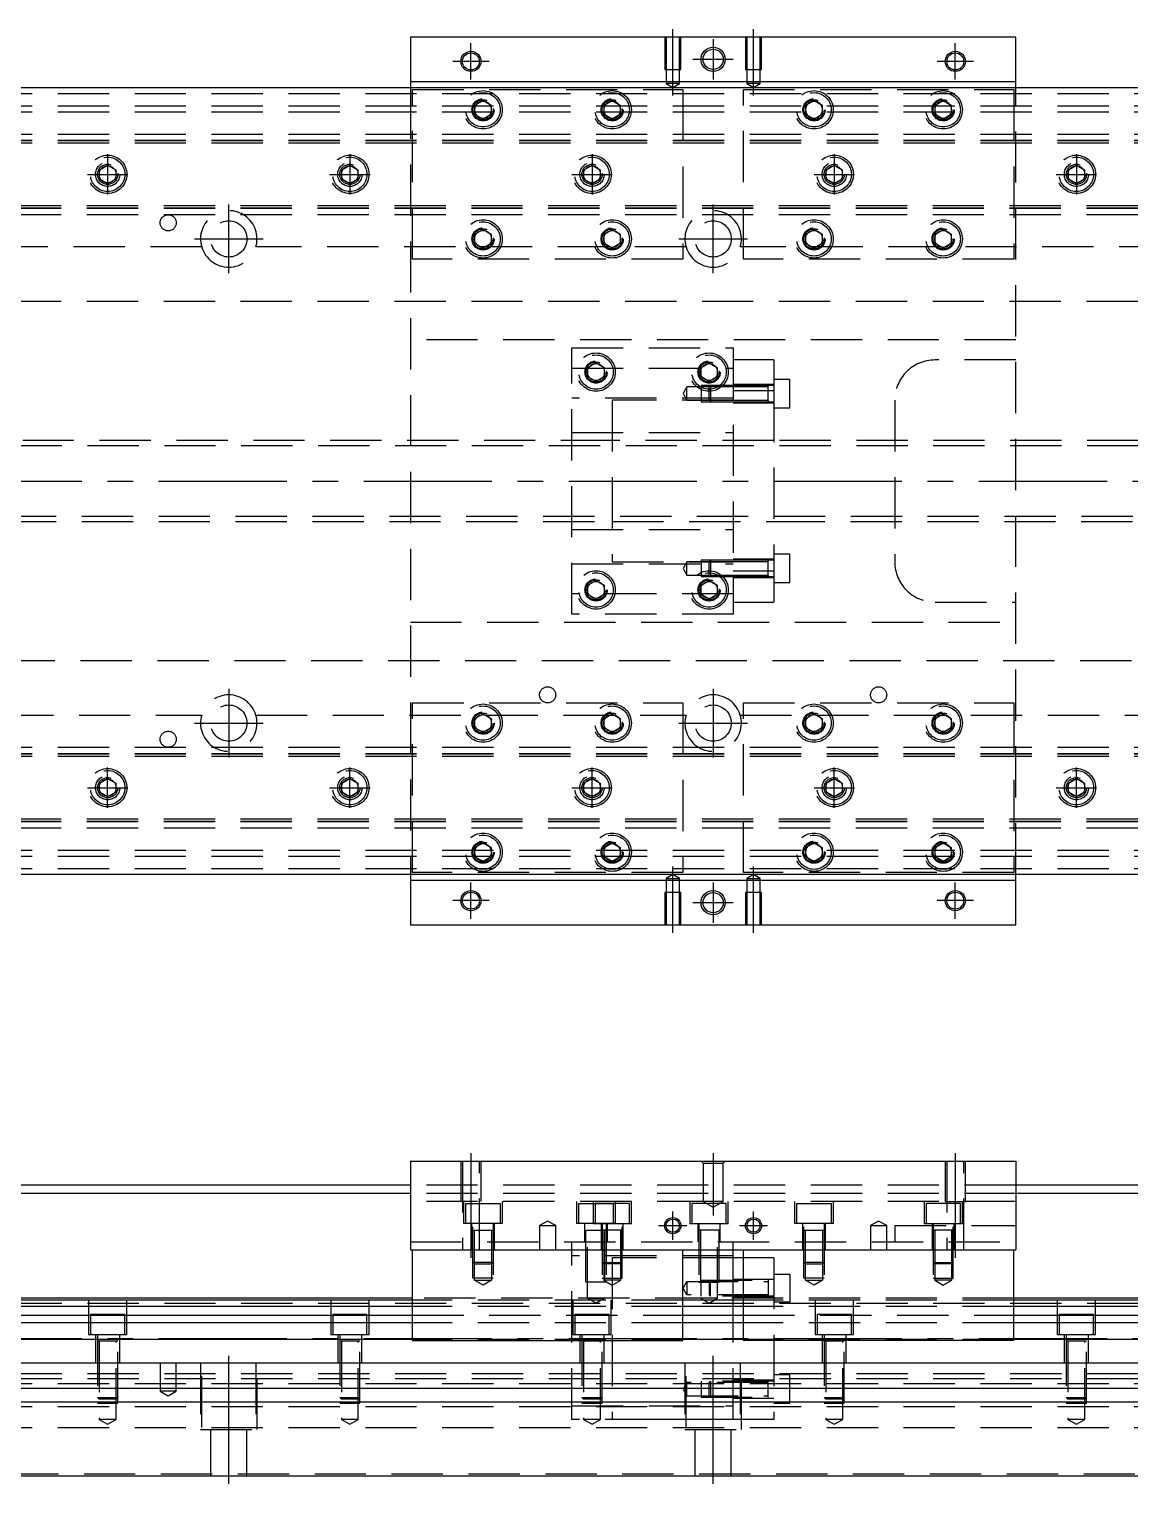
# Model space of a CAD drawing. Extents: x -15 to 1062, y -307 to 112.
# Drawn here: x 257.5 to 530.3, y -248.6 to 112 of the extents above; entities that cross this region are included whole.
import ezdxf

# ---------------------------------------------------------------- set-up
doc = ezdxf.new("R2010")
doc.units = 0
doc.linetypes.add('CENTER', pattern=[50.8, 31.75, -6.35, 6.35, -6.35])
doc.linetypes.add('DASHED', pattern=[19.05, 12.7, -6.35])
doc.layers.get('0').update_dxf_attribs({"linetype": 'CONTINUOUS'})
doc.layers.add('CENTER', color=1, linetype='CENTER')

msp = doc.modelspace()

# ---------------------------------------------------------------- linework, layer by layer
at = {"color": 7, "linetype": 'CONTINUOUS'}
for p, q in [((502, 110), (352, 110)), ((352, 110), (352, 99)), ((502, 99), (502, 110)), ((3, 97.5), (851, 97.5)), ((352, 99), (502, 99)), ((352, 99), (352, 97.5)), ((502, 97.5), (502, 99)), ((851, -97.5), (3, -97.5)), ((352, -97.5), (352, -99)), ((502, -99), (352, -99)), ((352, -99), (352, -110)), ((502, -99), (502, -97.5)), ((502, -110), (502, -99)), ((352, -110), (502, -110)), ((352, -168.55), (352, -190.55)), ((352, -168.55), (502, -168.55)), ((502, -168.55), (502, -190.55)), ((352, -174.55), (3, -174.55)), ((352, -176.55), (11, -176.55)), ((851, -174.55), (502, -174.55)), ((843, -176.55), (502, -176.55)), ((352, -190.55), (502, -190.55)), ((352.5, -213.05), (352.5, -190.55)), ((419.5, -213.05), (419.5, -190.55)), ((432, -203.05), (432, -190.55)), ((434.5, -213.05), (434.5, -190.55)), ((501.5, -213.05), (501.5, -190.55)), ((434.5, -192.55), (432, -192.55)), ((432, -203.05), (432, -192.55)), ((352.5, -203.05), (17, -203.05)), ((352.5, -204.589608), (17, -204.589608)), ((352.5, -202.55), (45, -202.55)), ((434.5, -203.05), (419.5, -203.05)), ((434.5, -204.589608), (419.5, -204.589608)), ((780, -202.55), (501.5, -202.55)), ((837, -203.05), (501.5, -203.05)), ((837, -204.589608), (501.5, -204.589608)), ((17, -206.710392), (352.5, -206.710392)), ((352.5, -208.620532), (17, -208.620532)), ((419.5, -206.710392), (434.5, -206.710392)), ((434.5, -208.620532), (419.5, -208.620532)), ((501.5, -206.710392), (837, -206.710392)), ((837, -208.620532), (501.5, -208.620532)), ((352.5, -212.731934), (17, -212.731934)), ((352.5, -213.05), (419.5, -213.05)), ((434.5, -212.731934), (419.5, -212.731934)), ((501.5, -213.05), (434.5, -213.05)), ((837, -212.731934), (501.5, -212.731934)), ((17, -218.55), (837, -218.55)), ((17, -224.85), (837, -224.85)), ((17, -228.25), (837, -228.25)), ((17, -246.55), (837, -246.55))]:
    msp.add_line(p, q, dxfattribs=at)
at = {"color": 3, "linetype": 'DASHED'}
for p, q in [((415.000006, 110), (415.000006, 102)), ((415.35, 110), (415.35, 102)), ((418.65, 102), (418.65, 110)), ((418.999994, 102), (418.999994, 110)), ((435.000006, 110), (435.000006, 102)), ((435.35, 110), (435.35, 102)), ((438.65, 102), (438.65, 110)), ((438.999994, 102), (438.999994, 110)), ((415.000006, 102), (418.999994, 102)), ((415.35, 102), (415.35, 98.5)), ((418.65, 98.5), (418.65, 102)), ((435.000006, 102), (438.999994, 102)), ((435.35, 102), (435.35, 98.5)), ((438.65, 98.5), (438.65, 102)), ((352, 97.5), (352, -97.5)), ((418.65, 98.5), (415.35, 98.5)), ((415.35, 98.5), (417, 97.547372)), ((417, 97.547372), (418.65, 98.5)), ((438.65, 98.5), (435.35, 98.5)), ((435.35, 98.5), (437, 97.547372)), ((437, 97.547372), (438.65, 98.5)), ((502, -97.5), (502, 97.5)), ((17, 96), (837, 96)), ((352.5, 97), (419.5, 97)), ((352.5, 55), (352.5, 97)), ((368, 93.1547), (370, 94.309402)), ((370, 94.309402), (372, 93.1547)), ((400, 93.1547), (402, 94.309402)), ((402, 94.309402), (404, 93.1547)), ((419.5, 97), (419.5, 55)), ((434.5, 97), (501.5, 97)), ((434.5, 55), (434.5, 97)), ((450, 93.1547), (452, 94.309402)), ((452, 94.309402), (454, 93.1547)), ((482, 93.1547), (484, 94.309402)), ((484, 94.309402), (486, 93.1547)), ((501.5, 97), (501.5, 55)), ((17, 93), (837, 93)), ((17, 91.5), (837, 91.5)), ((368, 90.8453), (368, 93.1547)), ((370, 89.690598), (368, 90.8453)), ((372, 90.8453), (370, 89.690598)), ((372, 93.1547), (372, 90.8453)), ((372.483582, 92.286038), (372.5, 92)), ((400, 90.8453), (400, 93.1547)), ((402, 89.690598), (400, 90.8453)), ((404, 90.8453), (402, 89.690598)), ((404, 93.1547), (404, 90.8453)), ((404.483582, 92.286038), (404.5, 92)), ((449.5, 92), (449.518502, 92.303588)), ((450, 90.8453), (450, 93.1547)), ((452, 89.690598), (450, 90.8453)), ((454, 90.8453), (452, 89.690598)), ((454, 93.1547), (454, 90.8453)), ((481.5, 92), (481.512884, 92.253488)), ((482, 90.8453), (482, 93.1547)), ((484, 89.690598), (482, 90.8453)), ((486, 90.8453), (484, 89.690598)), ((486, 93.1547), (486, 90.8453)), ((17, 86), (837, 86)), ((17, 84.460392), (837, 84.460392)), ((17, 84.403994), (837, 84.403994)), ((17, 83.8), (837, 83.8)), ((275, 77.1547), (277, 78.309402)), ((275, 74.8453), (275, 77.1547)), ((277, 78.309402), (279, 77.1547)), ((279, 77.1547), (279, 74.8453)), ((279.483582, 76.286038), (279.5, 76)), ((334.5, 76), (334.534018, 76.411016)), ((335, 77.1547), (337, 78.309402)), ((335, 74.8453), (335, 77.1547)), ((337, 78.309402), (339, 77.1547)), ((339, 77.1547), (339, 74.8453)), ((395, 77.1547), (397, 78.309402)), ((395, 74.8453), (395, 77.1547)), ((397, 78.309402), (399, 77.1547)), ((399, 77.1547), (399, 74.8453)), ((399.483582, 76.286038), (399.5, 76)), ((454.5, 76), (454.534018, 76.411016)), ((455, 77.1547), (457, 78.309402)), ((455, 74.8453), (455, 77.1547)), ((457, 78.309402), (459, 77.1547)), ((459, 77.1547), (459, 74.8453)), ((515, 77.1547), (517, 78.309402)), ((515, 74.8453), (515, 77.1547)), ((517, 78.309402), (519, 77.1547)), ((519, 77.1547), (519, 74.8453)), ((519.483582, 76.286038), (519.5, 76)), ((277, 73.690598), (275, 74.8453)), ((279, 74.8453), (277, 73.690598)), ((337, 73.690598), (335, 74.8453)), ((339, 74.8453), (337, 73.690598)), ((397, 73.690598), (395, 74.8453)), ((399, 74.8453), (397, 73.690598)), ((457, 73.690598), (455, 74.8453)), ((459, 74.8453), (457, 73.690598)), ((517, 73.690598), (515, 74.8453)), ((519, 74.8453), (517, 73.690598)), ((837, 68.2), (17, 68.2)), ((837, 67.596006), (17, 67.596006)), ((837, 67.539608), (17, 67.539608)), ((837, 66), (17, 66)), ((368, 61.1547), (370, 62.309402)), ((370, 62.309402), (372, 61.1547)), ((400, 61.1547), (402, 62.309402)), ((402, 62.309402), (404, 61.1547)), ((450, 61.1547), (452, 62.309402)), ((452, 62.309402), (454, 61.1547)), ((482, 61.1547), (484, 62.309402)), ((484, 62.309402), (486, 61.1547)), ((300.291796, 58), (193.708204, 58)), ((420.291796, 58), (313.708204, 58)), ((368, 58.8453), (368, 61.1547)), ((370, 57.690598), (368, 58.8453)), ((372, 58.8453), (370, 57.690598)), ((372, 61.1547), (372, 58.8453)), ((372.483582, 60.286038), (372.5, 60)), ((400, 58.8453), (400, 61.1547)), ((402, 57.690598), (400, 58.8453)), ((404, 58.8453), (402, 57.690598)), ((404, 61.1547), (404, 58.8453)), ((404.483582, 60.286038), (404.5, 60)), ((540.291796, 58), (433.708204, 58)), ((450, 58.8453), (450, 61.1547)), ((452, 57.690598), (450, 58.8453)), ((454, 58.8453), (452, 57.690598)), ((454, 61.1547), (454, 58.8453)), ((454.483582, 60.286038), (454.5, 60)), ((481.5, 60), (481.512884, 60.253488)), ((482, 58.8453), (482, 61.1547)), ((484, 57.690598), (482, 58.8453)), ((486, 58.8453), (484, 57.690598)), ((486, 61.1547), (486, 58.8453)), ((419.5, 55), (352.5, 55)), ((501.5, 55), (434.5, 55)), ((837, 44.5), (22.640312, 44.5)), ((502, 35), (352, 35)), ((392, 33), (432, 33)), ((392, -33), (392, 33)), ((432, 33), (432, -33)), ((396, 28.1547), (398, 29.309402)), ((398, 29.309402), (400, 28.1547)), ((424, 28.1547), (426, 29.309402)), ((426, 29.309402), (428, 28.1547)), ((442, 30), (432, 30)), ((442, 30), (442, 22.36068)), ((502, 30), (482, 30)), ((392, 28), (432, 28)), ((396, 25.8453), (396, 28.1547)), ((398, 24.690598), (396, 25.8453)), ((400, 25.8453), (398, 24.690598)), ((400, 28.1547), (400, 25.8453)), ((400.483582, 27.286038), (400.5, 27)), ((424, 25.8453), (424, 28.1547)), ((426, 24.690598), (424, 25.8453)), ((428, 25.8453), (426, 24.690598)), ((428, 28.1547), (428, 25.8453)), ((428.483582, 27.286038), (428.5, 27)), ((420.5, 23.300636), (419.547372, 21.650636)), ((419.547372, 21.650636), (420.5, 20.000636)), ((420.5, 20.000636), (420.5, 23.300636)), ((424, 23.300636), (420.5, 23.300636)), ((424, 23.65063), (424, 19.65064)), ((426.35, 23.65063), (424, 23.65063)), ((426, 23.300636), (424, 23.300636)), ((426.35, 23.650636), (426, 23.300636)), ((426, 20.000636), (426, 23.300636)), ((432, 23.300636), (426, 23.300636)), ((432, 23.300636), (426, 23.300636)), ((426.35, 23.650636), (426.35, 19.650636)), ((432, 23.650632), (426.35, 23.650636)), ((432, 23.65063), (426.35, 23.65063)), ((442, 23.900636), (432, 23.900636)), ((440.605, 23.650636), (432, 23.650632)), ((440.6, 23.300636), (432, 23.300636)), ((442, 22.36068), (432, 22.36068)), ((442, 23.650636), (440.595, 23.650636)), ((440.6, 19.65063), (440.6, 23.65064)), ((440.6, 23.300636), (440.6, 23.65064)), ((440.6, 23.434174), (440.6, 23.650636)), ((440.6, 23.650636), (440.6, 23.433968)), ((446, 25.150636), (442, 25.150636)), ((442, 22.36068), (442, -22.36068)), ((446, 18.150636), (446, 25.150636)), ((432, 20.5), (392, 20.5)), ((402, 20), (402, -20)), ((432, 20), (402, 20)), ((420.5, 20.000636), (424, 20.000636)), ((424, 20.000636), (426, 20.000636)), ((424, 19.65064), (426.35, 19.65064)), ((426, 20.000636), (432, 20.000636)), ((426, 20.000636), (426.35, 19.650636)), ((426, 20.000636), (432, 20.000636)), ((426.35, 19.65064), (432, 19.65064)), ((426.35, 19.650636), (432, 19.650638)), ((432, 20.000636), (440.6, 20.000636)), ((432, 19.650638), (440.605, 19.650636)), ((432, 19.400636), (442, 19.400636)), ((440.595, 19.650636), (442, 19.650636)), ((440.6, 19.65063), (440.6, 20.000636)), ((440.6, 19.867344), (440.6, 19.650636)), ((440.6, 19.650636), (440.6, 19.867096)), ((442, 18.150636), (446, 18.150636)), ((472, 20), (472, -20)), ((392, 12), (432, 12)), ((402, 10), (42, 10)), ((780, 8.75), (42, 8.75)), ((442, 10), (402, 10)), ((442, 10), (402, 10)), ((442, 9.999994), (402, 9.999994)), ((780.005, 10), (442, 10)), ((42, -8.75), (780, -8.75)), ((42, -10), (402, -10)), ((402, -9.999994), (442, -9.999994)), ((402, -10), (442, -10)), ((402, -10), (442, -10)), ((442, -10), (780.005, -10)), ((392, -12), (432, -12)), ((392, -20.5), (432, -20.5)), ((402, -20), (432, -20)), ((420.5, -20.000636), (419.547372, -21.650636)), ((420.5, -23.300636), (420.5, -20.000636)), ((424, -20.000636), (420.5, -20.000636)), ((424, -19.65064), (424, -23.65063)), ((426.35, -19.65064), (424, -19.65064)), ((426, -20.000636), (424, -20.000636)), ((426.35, -19.650636), (426, -20.000636)), ((426, -23.300636), (426, -20.000636)), ((432, -20.000636), (426, -20.000636)), ((432, -20.000636), (426, -20.000636)), ((426.35, -19.650636), (426.35, -23.650636)), ((432, -19.650638), (426.35, -19.650636)), ((432, -19.65064), (426.35, -19.65064)), ((442, -19.400636), (432, -19.400636)), ((440.605, -19.650636), (432, -19.650638)), ((440.6, -20.000636), (432, -20.000636)), ((442, -19.650636), (440.595, -19.650636)), ((440.6, -23.65064), (440.6, -19.65063)), ((440.6, -20.000636), (440.6, -19.65063)), ((440.6, -19.867096), (440.6, -19.650636)), ((440.6, -19.650636), (440.6, -19.867302)), ((446, -18.150636), (442, -18.150636)), ((446, -25.150636), (446, -18.150636)), ((396, -25.8453), (398, -24.690598)), ((398, -24.690598), (400, -25.8453)), ((419.547372, -21.650636), (420.5, -23.300636)), ((420.5, -23.300636), (424, -23.300636)), ((424, -23.300636), (426, -23.300636)), ((424, -23.65063), (426.35, -23.65063)), ((424, -25.8453), (426, -24.690598)), ((426, -23.300636), (432, -23.300636)), ((426, -23.300636), (426.35, -23.650636)), ((426, -23.300636), (432, -23.300636)), ((426, -24.690598), (428, -25.8453)), ((426.35, -23.65063), (432, -23.65063)), ((426.35, -23.650636), (432, -23.650632)), ((442, -22.36068), (432, -22.36068)), ((432, -23.300636), (440.6, -23.300636)), ((432, -23.650632), (440.605, -23.650636)), ((432, -23.900636), (442, -23.900636)), ((440.595, -23.650636), (442, -23.650636)), ((440.6, -23.65064), (440.6, -23.300636)), ((440.6, -23.433926), (440.6, -23.650636)), ((440.6, -23.650636), (440.6, -23.434174)), ((442, -22.36068), (442, -30)), ((442, -25.150636), (446, -25.150636)), ((432, -28), (392, -28)), ((395.5, -27), (395.518502, -26.696412)), ((396, -28.1547), (396, -25.8453)), ((398, -29.309402), (396, -28.1547)), ((400, -28.1547), (398, -29.309402)), ((400, -25.8453), (400, -28.1547)), ((424, -28.1547), (424, -25.8453)), ((426, -29.309402), (424, -28.1547)), ((428, -28.1547), (426, -29.309402)), ((428, -25.8453), (428, -28.1547)), ((428.483582, -26.713962), (428.5, -27)), ((432, -30), (442, -30)), ((482, -30), (502, -30)), ((352, -35), (502, -35)), ((432, -33), (392, -33)), ((22.640312, -44.5), (837, -44.5)), ((352.5, -55), (419.5, -55)), ((352.5, -97), (352.5, -55)), ((419.5, -55), (419.5, -97)), ((434.5, -97), (434.5, -55)), ((434.5, -55), (501.5, -55)), ((501.5, -55), (501.5, -97)), ((193.708204, -58), (300.291796, -58)), ((313.708204, -58), (420.291796, -58)), ((367.5, -60), (367.512884, -59.746512)), ((368, -58.8453), (370, -57.690598)), ((368, -61.1547), (368, -58.8453)), ((370, -62.309402), (368, -61.1547)), ((370, -57.690598), (372, -58.8453)), ((372, -61.1547), (370, -62.309402)), ((372, -58.8453), (372, -61.1547)), ((400, -58.8453), (402, -57.690598)), ((400, -61.1547), (400, -58.8453)), ((402, -62.309402), (400, -61.1547)), ((402, -57.690598), (404, -58.8453)), ((404, -61.1547), (402, -62.309402)), ((404, -58.8453), (404, -61.1547)), ((404.483582, -59.713962), (404.5, -60)), ((433.708204, -58), (540.291796, -58)), ((450, -58.8453), (452, -57.690598)), ((450, -61.1547), (450, -58.8453)), ((452, -62.309402), (450, -61.1547)), ((452, -57.690598), (454, -58.8453)), ((454, -61.1547), (452, -62.309402)), ((454, -58.8453), (454, -61.1547)), ((454.483582, -59.713962), (454.5, -60)), ((482, -58.8453), (484, -57.690598)), ((482, -61.1547), (482, -58.8453)), ((484, -62.309402), (482, -61.1547)), ((484, -57.690598), (486, -58.8453)), ((486, -61.1547), (484, -62.309402)), ((486, -58.8453), (486, -61.1547)), ((486.483582, -59.713962), (486.5, -60)), ((17, -66), (837, -66)), ((17, -67.539608), (837, -67.539608)), ((17, -67.596006), (837, -67.596006)), ((17, -68.2), (837, -68.2)), ((274.5, -76), (274.534018, -75.588984)), ((275, -74.8453), (277, -73.690598)), ((275, -77.1547), (275, -74.8453)), ((277, -73.690598), (279, -74.8453)), ((279, -74.8453), (279, -77.1547)), ((334.5, -76), (334.534018, -75.588984)), ((335, -74.8453), (337, -73.690598)), ((335, -77.1547), (335, -74.8453)), ((337, -73.690598), (339, -74.8453)), ((339, -74.8453), (339, -77.1547)), ((394.5, -76), (394.534018, -75.588984)), ((395, -74.8453), (397, -73.690598)), ((395, -77.1547), (395, -74.8453)), ((397, -73.690598), (399, -74.8453)), ((399, -74.8453), (399, -77.1547)), ((454.5, -76), (454.534018, -75.588984)), ((455, -74.8453), (457, -73.690598)), ((455, -77.1547), (455, -74.8453)), ((457, -73.690598), (459, -74.8453)), ((459, -74.8453), (459, -77.1547)), ((514.5, -76), (514.534018, -75.588984)), ((515, -74.8453), (517, -73.690598)), ((515, -77.1547), (515, -74.8453)), ((517, -73.690598), (519, -74.8453)), ((519, -74.8453), (519, -77.1547)), ((277, -78.309402), (275, -77.1547)), ((279, -77.1547), (277, -78.309402)), ((337, -78.309402), (335, -77.1547)), ((339, -77.1547), (337, -78.309402)), ((397, -78.309402), (395, -77.1547)), ((399, -77.1547), (397, -78.309402)), ((457, -78.309402), (455, -77.1547)), ((459, -77.1547), (457, -78.309402)), ((517, -78.309402), (515, -77.1547)), ((519, -77.1547), (517, -78.309402)), ((837, -83.8), (17, -83.8)), ((837, -84.403994), (17, -84.403994)), ((837, -84.460392), (17, -84.460392)), ((837, -86), (17, -86)), ((368, -90.8453), (370, -89.690598)), ((370, -89.690598), (372, -90.8453)), ((400, -90.8453), (402, -89.690598)), ((402, -89.690598), (404, -90.8453)), ((450, -90.8453), (452, -89.690598)), ((452, -89.690598), (454, -90.8453)), ((482, -90.8453), (484, -89.690598)), ((484, -89.690598), (486, -90.8453)), ((17, -91.5), (837, -91.5)), ((17, -93), (837, -93)), ((367.5, -92), (367.512884, -91.746512)), ((368, -93.1547), (368, -90.8453)), ((370, -94.309402), (368, -93.1547)), ((372, -93.1547), (370, -94.309402)), ((372, -90.8453), (372, -93.1547)), ((400, -93.1547), (400, -90.8453)), ((402, -94.309402), (400, -93.1547)), ((404, -93.1547), (402, -94.309402)), ((404, -90.8453), (404, -93.1547)), ((404.483582, -91.713962), (404.5, -92)), ((450, -93.1547), (450, -90.8453)), ((452, -94.309402), (450, -93.1547)), ((454, -93.1547), (452, -94.309402)), ((454, -90.8453), (454, -93.1547)), ((454.483582, -91.713962), (454.5, -92)), ((482, -93.1547), (482, -90.8453)), ((484, -94.309402), (482, -93.1547)), ((486, -93.1547), (484, -94.309402)), ((486, -90.8453), (486, -93.1547)), ((486.483582, -91.713962), (486.5, -92)), ((17, -96), (837, -96)), ((419.5, -97), (352.5, -97)), ((501.5, -97), (434.5, -97)), ((417, -97.547372), (415.35, -98.5)), ((415.35, -98.5), (418.65, -98.5)), ((415.35, -98.5), (415.35, -102)), ((418.65, -98.5), (417, -97.547372)), ((418.65, -102), (418.65, -98.5)), ((437, -97.547372), (435.35, -98.5)), ((435.35, -98.5), (438.65, -98.5)), ((435.35, -98.5), (435.35, -102)), ((438.65, -98.5), (437, -97.547372)), ((438.65, -102), (438.65, -98.5)), ((418.999994, -102), (415.000006, -102)), ((415.000006, -102), (415.000006, -110)), ((415.35, -102), (415.35, -110)), ((418.65, -110), (418.65, -102)), ((418.999994, -110), (418.999994, -102)), ((438.999994, -102), (435.000006, -102)), ((435.000006, -102), (435.000006, -110)), ((435.35, -102), (435.35, -110)), ((438.65, -110), (438.65, -102)), ((438.999994, -110), (438.999994, -102)), ((364.500006, -168.55), (364.500006, -178.55)), ((364.9, -168.55), (364.9, -190.55)), ((369.1, -190.55), (369.1, -168.55)), ((369.499994, -178.55), (369.499994, -168.55)), ((424.5, -169.05), (424, -168.55)), ((424.5, -169.05), (424.5, -178.55)), ((424.5, -169.05), (429.5, -169.05)), ((429.5, -169.05), (430, -168.55)), ((429.5, -178.55), (429.5, -169.05)), ((484.500006, -168.55), (484.500006, -178.55)), ((484.9, -168.55), (484.9, -190.55)), ((489.1, -190.55), (489.1, -168.55)), ((489.499994, -178.55), (489.499994, -168.55)), ((502, -174.55), (352, -174.55)), ((502, -176.55), (352, -176.55)), ((502, -178.55), (352, -178.55)), ((365.25, -184.05), (365.25, -178.55)), ((365.75, -179.05), (374.25, -179.05)), ((365.75, -184.05), (365.75, -179.05)), ((374.25, -179.05), (374.25, -184.05)), ((374.75, -178.55), (374.75, -184.05)), ((393.25, -184.05), (393.25, -178.55)), ((393.75, -179.05), (402.25, -179.05)), ((393.75, -184.05), (393.75, -179.05)), ((397.25, -178.55), (397.25, -184.05)), ((406.25, -179.05), (397.75, -179.05)), ((397.75, -179.05), (397.75, -184.05)), ((402.25, -179.05), (402.25, -184.05)), ((402.75, -178.55), (402.75, -184.05)), ((406.25, -184.05), (406.25, -179.05)), ((406.75, -184.05), (406.75, -178.55)), ((421.25, -178.55), (421.25, -184.05)), ((430.25, -179.05), (421.75, -179.05)), ((421.75, -179.05), (421.75, -184.05)), ((429.5, -178.55), (424.5, -178.55)), ((424.5, -178.55), (427, -179.993376)), ((427, -179.993376), (429.5, -178.55)), ((430.25, -184.05), (430.25, -179.05)), ((430.75, -184.05), (430.75, -178.55)), ((447.25, -184.05), (447.25, -178.55)), ((447.75, -179.05), (456.25, -179.05)), ((447.75, -184.05), (447.75, -179.05)), ((456.25, -179.05), (456.25, -184.05)), ((456.75, -178.55), (456.75, -184.05)), ((479.25, -178.55), (479.25, -184.05)), ((488.25, -179.05), (479.75, -179.05)), ((479.75, -179.05), (479.75, -184.05)), ((484.500006, -178.55), (489.499994, -178.55)), ((488.25, -184.05), (488.25, -179.05)), ((488.75, -184.05), (488.75, -178.55)), ((386, -183.3953), (384, -184.55)), ((388, -184.55), (386, -183.3953)), ((468, -183.3953), (466, -184.55)), ((470, -184.55), (468, -183.3953)), ((374.75, -184.05), (365.25, -184.05)), ((367.25, -190.55), (367.25, -184.05)), ((367.500006, -197.55), (367.499992, -184.05)), ((367.499994, -185.65), (372.500006, -185.65)), ((367.9, -198.05), (367.9, -185.65)), ((372.1, -185.65), (372.1, -198.05)), ((372.500008, -184.05), (372.499994, -197.55)), ((372.75, -184.05), (372.75, -190.55)), ((384, -184.55), (386, -184.55)), ((384, -184.55), (384, -190.55)), ((386, -184.55), (388, -184.55)), ((388, -190.55), (388, -184.55)), ((402.75, -184.05), (393.25, -184.05)), ((395.25, -188.55), (395.25, -184.05)), ((395.500006, -198.55), (395.499994, -184.05)), ((395.499995, -185.65), (400.500005, -185.65)), ((395.9, -202.55), (395.9, -185.65)), ((397.25, -184.05), (406.75, -184.05)), ((399.25, -184.05), (399.25, -190.55)), ((399.499992, -184.05), (399.500006, -197.55)), ((404.500006, -185.65), (399.499994, -185.65)), ((399.9, -185.65), (399.9, -198.05)), ((400.1, -185.65), (400.1, -202.55)), ((400.500006, -184.05), (400.499994, -198.55)), ((400.75, -184.05), (400.75, -188.55)), ((404.1, -198.05), (404.1, -185.65)), ((404.499994, -197.55), (404.500008, -184.05)), ((404.75, -190.55), (404.75, -184.05)), ((421.25, -184.05), (430.75, -184.05)), ((423.25, -184.05), (423.25, -188.55)), ((423.499994, -184.05), (423.500006, -198.55)), ((428.500005, -185.65), (423.499995, -185.65)), ((423.9, -185.65), (423.9, -202.55)), ((428.1, -202.55), (428.1, -185.65)), ((428.499994, -198.55), (428.500006, -184.05)), ((428.75, -188.55), (428.75, -184.05)), ((456.75, -184.05), (447.25, -184.05)), ((449.25, -190.55), (449.25, -184.05)), ((449.500006, -197.55), (449.499992, -184.05)), ((449.499994, -185.65), (454.500006, -185.65)), ((449.9, -198.05), (449.9, -185.65)), ((454.1, -185.65), (454.1, -198.05)), ((454.500008, -184.05), (454.499994, -197.55)), ((454.75, -184.05), (454.75, -190.55)), ((466, -184.55), (468, -184.55)), ((466, -184.55), (466, -190.55)), ((468, -184.55), (470, -184.55)), ((470, -190.55), (470, -184.55)), ((472, -184.55), (502, -184.55)), ((472, -184.55), (472, -188.55)), ((479.25, -184.05), (488.75, -184.05)), ((481.25, -184.05), (481.25, -190.55)), ((481.499992, -184.05), (481.500006, -197.55)), ((486.500006, -185.65), (481.499994, -185.65)), ((481.9, -185.65), (481.9, -198.05)), ((486.1, -198.05), (486.1, -185.65)), ((486.499994, -197.55), (486.500008, -184.05)), ((486.75, -190.55), (486.75, -184.05)), ((352, -188.55), (502, -188.55)), ((392, -190.55), (392, -188.55)), ((392, -232.55), (392, -190.55)), ((432, -190.55), (432, -188.55)), ((372.5, -193.65), (367.5, -193.65)), ((367.9, -194.05), (367.5, -193.65)), ((367.9, -194.05), (372.1, -194.05)), ((372.5, -193.65), (372.1, -194.05)), ((432, -192.05), (392, -192.05)), ((399.5, -193.65), (404.5, -193.65)), ((399.5, -193.65), (399.9, -194.05)), ((404.1, -194.05), (399.9, -194.05)), ((402, -192.55), (402, -232.55)), ((432, -192.55), (402, -192.55)), ((404.1, -194.05), (404.5, -193.65)), ((442, -192.55), (434.5, -192.55)), ((442, -192.55), (442, -232.55)), ((454.5, -193.65), (449.5, -193.65)), ((449.9, -194.05), (449.5, -193.65)), ((449.9, -194.05), (454.1, -194.05)), ((454.5, -193.65), (454.1, -194.05)), ((481.5, -193.65), (486.5, -193.65)), ((481.5, -193.65), (481.9, -194.05)), ((486.1, -194.05), (481.9, -194.05)), ((486.1, -194.05), (486.5, -193.65)), ((372.499994, -197.55), (367.500006, -197.55)), ((367.9, -198.05), (372.1, -198.05)), ((370, -199.262436), (367.9, -198.05)), ((372.1, -198.05), (370, -199.262436)), ((399.500006, -197.55), (404.499994, -197.55)), ((404.1, -198.05), (399.9, -198.05)), ((399.9, -198.05), (402, -199.262436)), ((402, -199.262436), (404.1, -198.05)), ((424, -200.25), (424, -198.050006)), ((424, -198.050006), (442, -198.050006)), ((426, -198.4), (426.35, -198.05)), ((426.35, -200.25), (426.35, -198.05)), ((432, -197.8), (442, -197.8)), ((440.6, -198.049994), (440.6, -202.050006)), ((442, -196.55), (446, -196.55)), ((446, -196.55), (446, -196.85)), ((446, -196.85), (446, -200.25)), ((454.499994, -197.55), (449.500006, -197.55)), ((449.9, -198.05), (454.1, -198.05)), ((452, -199.262436), (449.9, -198.05)), ((454.1, -198.05), (452, -199.262436)), ((481.500006, -197.55), (486.499994, -197.55)), ((486.1, -198.05), (481.9, -198.05)), ((481.9, -198.05), (484, -199.262436)), ((484, -199.262436), (486.1, -198.05)), ((400.499994, -198.55), (395.500006, -198.55)), ((419.547372, -200.05), (420.5, -198.4)), ((420.5, -201.7), (419.547372, -200.05)), ((420.5, -198.4), (420.5, -201.7)), ((420.5, -198.4), (440.6, -198.4)), ((440.6, -201.7), (420.5, -201.7)), ((423.500006, -198.55), (428.499994, -198.55)), ((424, -202.049994), (424, -200.25)), ((426, -198.4), (426, -200.25)), ((426, -200.25), (426, -201.7)), ((426.35, -202.05), (426, -201.7)), ((426.35, -202.05), (426.35, -200.25)), ((446, -200.25), (446, -203.55)), ((780, -203.8), (42, -203.8)), ((272.25, -203.05), (272.25, -211.55)), ((281.75, -211.55), (281.75, -203.05)), ((332.25, -203.05), (332.25, -211.55)), ((341.75, -211.55), (341.75, -203.05)), ((501.5, -202.55), (352.5, -202.55)), ((419.5, -203.05), (352.5, -203.05)), ((419.5, -204.589608), (352.5, -204.589608)), ((392.25, -203.05), (392.25, -211.55)), ((395.9, -202.55), (400.1, -202.55)), ((398, -203.762436), (395.9, -202.55)), ((400.1, -202.55), (398, -203.762436)), ((401.75, -211.55), (401.75, -203.05)), ((428.1, -202.55), (423.9, -202.55)), ((423.9, -202.55), (426, -203.762436)), ((442, -202.049994), (424, -202.049994)), ((426, -203.762436), (428.1, -202.55)), ((442, -202.3), (432, -202.3)), ((432, -232.55), (432, -203.05)), ((432, -232.55), (432, -203.05)), ((501.5, -203.05), (434.5, -203.05)), ((501.5, -204.589608), (434.5, -204.589608)), ((446, -203.55), (442, -203.55)), ((452.25, -203.05), (452.25, -211.55)), ((461.75, -211.55), (461.75, -203.05)), ((512.25, -203.05), (512.25, -211.55)), ((521.75, -211.55), (521.75, -203.05)), ((281.25, -206.55), (272.75, -206.55)), ((272.75, -206.55), (272.75, -211.55)), ((281.25, -211.55), (281.25, -206.55)), ((341.25, -206.55), (332.75, -206.55)), ((332.75, -206.55), (332.75, -211.55)), ((341.25, -211.55), (341.25, -206.55)), ((352.5, -206.710392), (419.5, -206.710392)), ((419.5, -208.620532), (352.5, -208.620532)), ((401.25, -206.55), (392.75, -206.55)), ((392.75, -206.55), (392.75, -211.55)), ((401.25, -211.55), (401.25, -206.55)), ((434.5, -206.710392), (501.5, -206.710392)), ((501.5, -208.620532), (434.5, -208.620532)), ((461.25, -206.55), (452.75, -206.55)), ((452.75, -206.55), (452.75, -211.55)), ((461.25, -211.55), (461.25, -206.55)), ((521.25, -206.55), (512.75, -206.55)), ((512.75, -206.55), (512.75, -211.55)), ((521.25, -211.55), (521.25, -206.55)), ((272.25, -211.55), (281.75, -211.55)), ((274, -211.55), (274, -218.55)), ((274.500006, -211.55), (274.500006, -228.55)), ((279.499994, -228.55), (279.499994, -211.55)), ((280, -218.55), (280, -211.55)), ((332.25, -211.55), (341.75, -211.55)), ((334, -211.55), (334, -218.55)), ((334.500006, -211.55), (334.500006, -228.55)), ((339.499994, -228.55), (339.499994, -211.55)), ((340, -218.55), (340, -211.55)), ((392.25, -211.55), (401.75, -211.55)), ((394, -211.55), (394, -218.55)), ((394.500006, -211.55), (394.500006, -228.55)), ((399.499994, -228.55), (399.499994, -211.55)), ((400, -218.55), (400, -211.55)), ((452.25, -211.55), (461.75, -211.55)), ((454, -211.55), (454, -218.55)), ((454.500006, -211.55), (454.500006, -228.55)), ((459.499994, -228.55), (459.499994, -211.55)), ((460, -218.55), (460, -211.55)), ((512.25, -211.55), (521.75, -211.55)), ((514, -211.55), (514, -218.55)), ((514.500006, -211.55), (514.500006, -228.55)), ((519.499994, -228.55), (519.499994, -211.55)), ((520, -218.55), (520, -211.55)), ((279.500006, -213.15), (274.499994, -213.15)), ((274.9, -213.15), (274.9, -232.55)), ((279.1, -232.55), (279.1, -213.15)), ((339.500006, -213.15), (334.499994, -213.15)), ((334.9, -213.15), (334.9, -232.55)), ((339.1, -232.55), (339.1, -213.15)), ((419.5, -212.731934), (352.5, -212.731934)), ((399.500006, -213.15), (394.499994, -213.15)), ((394.9, -213.15), (394.9, -232.55)), ((399.1, -232.55), (399.1, -213.15)), ((501.5, -212.731934), (434.5, -212.731934)), ((459.500006, -213.15), (454.499994, -213.15)), ((454.9, -213.15), (454.9, -232.55)), ((459.1, -232.55), (459.1, -213.15)), ((519.500006, -213.15), (514.499994, -213.15)), ((514.9, -213.15), (514.9, -232.55)), ((519.1, -232.55), (519.1, -213.15)), ((290, -218.55), (290, -225.55)), ((294, -225.55), (294, -218.55)), ((300, -218.55), (300, -235.05)), ((300.291796, -234.55), (300.291796, -218.55)), ((313.708204, -218.55), (313.708204, -234.55)), ((314, -235.05), (314, -218.55)), ((420, -218.55), (420, -235.05)), ((420.291796, -234.55), (420.291796, -218.55)), ((433.708204, -218.55), (433.708204, -234.55)), ((434, -235.05), (434, -218.55)), ((780, -221.3), (42, -221.3)), ((780, -222.55), (42, -222.55)), ((420.5, -223.4), (419.547372, -225.05)), ((420.5, -226.7), (420.5, -223.4)), ((440.6, -223.4), (420.5, -223.4)), ((424, -223.050006), (424, -224.85)), ((442, -223.050006), (424, -223.050006)), ((426.35, -223.05), (426, -223.4)), ((426, -224.85), (426, -223.4)), ((426.35, -223.05), (426.35, -224.85)), ((442, -222.8), (432, -222.8)), ((440.6, -227.050006), (440.6, -223.049994)), ((446, -221.55), (442, -221.55)), ((446, -224.85), (446, -221.55)), ((17, -223.7), (837, -223.7)), ((294, -225.55), (290, -225.55)), ((290, -225.55), (292, -226.7047)), ((292, -226.7047), (294, -225.55)), ((419.547372, -225.05), (420.5, -226.7)), ((420.5, -226.7), (440.6, -226.7)), ((424, -224.85), (424, -227.049994)), ((424, -227.049994), (442, -227.049994)), ((426, -226.7), (426, -224.85)), ((426, -226.7), (426.35, -227.05)), ((426.35, -224.85), (426.35, -227.05)), ((446, -228.25), (446, -224.85)), ((17, -229.4), (837, -229.4)), ((274.5, -227.15), (279.5, -227.15)), ((274.5, -227.15), (274.9, -227.55)), ((274.500006, -228.55), (279.499994, -228.55)), ((279.1, -227.55), (274.9, -227.55)), ((279.1, -227.55), (279.5, -227.15)), ((334.5, -227.15), (339.5, -227.15)), ((334.5, -227.15), (334.9, -227.55)), ((334.500006, -228.55), (339.499994, -228.55)), ((339.1, -227.55), (334.9, -227.55)), ((339.1, -227.55), (339.5, -227.15)), ((392, -229.17077), (432, -229.17077)), ((394.5, -227.15), (399.5, -227.15)), ((394.5, -227.15), (394.9, -227.55)), ((394.500006, -228.55), (399.499994, -228.55)), ((399.1, -227.55), (394.9, -227.55)), ((399.1, -227.55), (399.5, -227.15)), ((432, -227.3), (442, -227.3)), ((442, -228.55), (446, -228.55)), ((446, -228.55), (446, -228.25)), ((454.5, -227.15), (459.5, -227.15)), ((454.5, -227.15), (454.9, -227.55)), ((454.500006, -228.55), (459.499994, -228.55)), ((459.1, -227.55), (454.9, -227.55)), ((459.1, -227.55), (459.5, -227.15)), ((514.5, -227.15), (519.5, -227.15)), ((514.5, -227.15), (514.9, -227.55)), ((514.500006, -228.55), (519.499994, -228.55)), ((519.1, -227.55), (514.9, -227.55)), ((519.1, -227.55), (519.5, -227.15)), ((279.1, -232.55), (274.9, -232.55)), ((274.9, -232.55), (277, -233.762436)), ((277, -233.762436), (279.1, -232.55)), ((339.1, -232.55), (334.9, -232.55)), ((334.9, -232.55), (337, -233.762436)), ((337, -233.762436), (339.1, -232.55)), ((432, -232.55), (392, -232.55)), ((399.1, -232.55), (394.9, -232.55)), ((394.9, -232.55), (397, -233.762436)), ((397, -233.762436), (399.1, -232.55)), ((442, -232.55), (402, -232.55)), ((459.1, -232.55), (454.9, -232.55)), ((454.9, -232.55), (457, -233.762436)), ((457, -233.762436), (459.1, -232.55)), ((519.1, -232.55), (514.9, -232.55)), ((514.9, -232.55), (517, -233.762436)), ((517, -233.762436), (519.1, -232.55)), ((17, -234.55), (837, -234.55)), ((300, -235.05), (314, -235.05)), ((302.5, -235.05), (302.5, -246.55)), ((311.5, -246.55), (311.5, -235.05)), ((420, -235.05), (434, -235.05)), ((422.5, -235.05), (422.5, -246.55)), ((431.5, -246.55), (431.5, -235.05)), ((23.499992, -246.05), (837, -246.05))]:
    msp.add_line(p, q, dxfattribs=at)
at = {"color": 3, "linetype": 'CONTINUOUS'}
for centre, radius in [((367, 104), 2.5), ((487, 104), 2.5), ((367, -104), 2.5), ((487, -104), 2.5), ((417, -184.55), 2), ((437, -184.55), 2)]:
    msp.add_circle(centre, radius, dxfattribs=at)
at = {"color": 7, "linetype": 'CONTINUOUS'}
for centre, radius in [((367, 104), 2.1), ((427, 104.5), 3), ((427, 104.5), 2.5), ((487, 104), 2.1), ((367, -104), 2.1), ((427, -104.5), 3), ((427, -104.5), 2.5), ((487, -104), 2.1), ((417, -184.55), 1.65), ((437, -184.55), 1.65)]:
    msp.add_circle(centre, radius, dxfattribs=at)
at = {"color": 3, "linetype": 'DASHED'}
for centre, radius in [((370, 92), 4.75), ((370, 92), 4.25), ((370, 92), 2.75), ((370, 92), 2.5), ((402, 92), 4.75), ((402, 92), 4.25), ((402, 92), 2.75), ((402, 92), 2.5), ((452, 92), 4.75), ((452, 92), 4.25), ((452, 92), 2.75), ((452, 92), 2.5), ((484, 92), 4.75), ((484, 92), 4.25), ((484, 92), 2.75), ((484, 92), 2.5), ((277, 76), 4.75), ((277, 76), 4.25), ((337, 76), 4.75), ((337, 76), 4.25), ((397, 76), 4.75), ((397, 76), 4.25), ((457, 76), 4.75), ((457, 76), 4.25), ((517, 76), 4.75), ((517, 76), 4.25), ((277, 76), 3), ((277, 76), 2.5), ((277, 76), 2.1), ((337, 76), 3), ((337, 76), 2.5), ((337, 76), 2.1), ((397, 76), 3), ((397, 76), 2.5), ((397, 76), 2.1), ((457, 76), 3), ((457, 76), 2.5), ((457, 76), 2.1), ((517, 76), 3), ((517, 76), 2.5), ((517, 76), 2.1), ((292, 64), 2), ((307, 60), 4.5), ((370, 60), 4.75), ((370, 60), 4.25), ((370, 60), 2.75), ((370, 60), 2.5), ((370, 60), 2.1), ((402, 60), 4.75), ((402, 60), 4.25), ((402, 60), 2.75), ((402, 60), 2.5), ((402, 60), 2.1), ((427, 60), 4.5), ((452, 60), 4.75), ((452, 60), 4.25), ((452, 60), 2.75), ((452, 60), 2.5), ((452, 60), 2.1), ((484, 60), 4.75), ((484, 60), 4.25), ((484, 60), 2.75), ((484, 60), 2.5), ((484, 60), 2.1), ((398, 27), 4.75), ((398, 27), 4.25), ((398, 27), 2.75), ((398, 27), 2.5), ((398, 27), 2.1), ((426, 27), 4.75), ((426, 27), 4.25), ((426, 27), 2.75), ((426, 27), 2.5), ((426, 27), 2.1), ((398, -27), 4.75), ((398, -27), 4.25), ((398, -27), 2.75), ((398, -27), 2.5), ((398, -27), 2.1), ((426, -27), 4.75), ((426, -27), 4.25), ((426, -27), 2.75), ((426, -27), 2.5), ((426, -27), 2.1), ((386, -53), 2), ((468, -53), 2), ((307, -60), 4.5), ((370, -60), 4.75), ((370, -60), 4.25), ((370, -60), 2.75), ((370, -60), 2.5), ((402, -60), 4.75), ((402, -60), 4.25), ((402, -60), 2.75), ((402, -60), 2.5), ((427, -60), 4.5), ((452, -60), 4.75), ((452, -60), 4.25), ((452, -60), 2.75), ((452, -60), 2.5), ((484, -60), 4.75), ((484, -60), 4.25), ((484, -60), 2.75), ((484, -60), 2.5), ((370, -60), 2.1), ((402, -60), 2.1), ((452, -60), 2.1), ((484, -60), 2.1), ((292, -64), 2), ((277, -76), 4.75), ((277, -76), 4.25), ((337, -76), 4.75), ((337, -76), 4.25), ((397, -76), 4.75), ((397, -76), 4.25), ((457, -76), 4.75), ((457, -76), 4.25), ((517, -76), 4.75), ((517, -76), 4.25), ((277, -76), 3), ((277, -76), 2.5), ((277, -76), 2.1), ((337, -76), 3), ((337, -76), 2.5), ((337, -76), 2.1), ((397, -76), 3), ((397, -76), 2.5), ((397, -76), 2.1), ((457, -76), 3), ((457, -76), 2.5), ((457, -76), 2.1), ((517, -76), 3), ((517, -76), 2.5), ((517, -76), 2.1), ((370, -92), 4.75), ((370, -92), 4.25), ((370, -92), 2.75), ((370, -92), 2.5), ((402, -92), 4.75), ((402, -92), 4.25), ((402, -92), 2.75), ((402, -92), 2.5), ((452, -92), 4.75), ((452, -92), 4.25), ((452, -92), 2.75), ((452, -92), 2.5), ((484, -92), 4.75), ((484, -92), 4.25), ((484, -92), 2.75), ((484, -92), 2.5)]:
    msp.add_circle(centre, radius, dxfattribs=at)
for centre, radius, start, end in [((370, 92), 2.1, 102.24721, 137.75279), ((370, 92), 2.1, 77.75279, 102.24721), ((370, 92), 2.1, 42.24721, 77.75279), ((402, 92), 2.1, 102.24721, 137.75279), ((402, 92), 2.1, 77.75279, 102.24721), ((402, 92), 2.1, 42.24721, 77.75279), ((452, 92), 2.1, 102.24721, 137.75279), ((452, 92), 2.1, 77.75279, 102.24721), ((452, 92), 2.1, 42.24721, 77.75279), ((484, 92), 2.1, 102.24721, 137.75279), ((484, 92), 2.1, 77.75279, 102.24721), ((484, 92), 2.1, 42.24721, 77.75279), ((370, 92), 2.1, 162.24721, 180), ((370, 92), 2.1, 180, 197.75279), ((370, 92), 2.1, 137.75279, 162.24721), ((370, 92), 2.1, 197.75279, 222.24721), ((370, 92), 2.1, 222.24721, 257.75279), ((370, 92), 2.1, 282.24721, 317.75279), ((370, 92), 2.1, 17.75279, 42.24721), ((370, 92), 2.1, 317.75279, 342.24721), ((370, 92), 2.1, 342.24721, 17.75279), ((402, 92), 2.1, 162.24721, 180), ((402, 92), 2.1, 180, 197.75279), ((402, 92), 2.1, 137.75279, 162.24721), ((402, 92), 2.1, 197.75279, 222.24721), ((402, 92), 2.1, 222.24721, 257.75279), ((402, 92), 2.1, 282.24721, 317.75279), ((402, 92), 2.1, 17.75279, 42.24721), ((402, 92), 2.1, 317.75279, 342.24721), ((402, 92), 2.1, 342.24721, 17.75279), ((452, 92), 2.1, 162.24721, 180), ((452, 92), 2.1, 180, 197.75279), ((452, 92), 2.1, 137.75279, 162.24721), ((452, 92), 2.1, 197.75279, 222.24721), ((452, 92), 2.1, 222.24721, 257.75279), ((452, 92), 2.1, 282.24721, 317.75279), ((452, 92), 2.1, 17.75279, 42.24721), ((452, 92), 2.1, 317.75279, 342.24721), ((452, 92), 2.1, 342.24721, 17.75279), ((484, 92), 2.1, 162.24721, 180), ((484, 92), 2.1, 180, 197.75279), ((484, 92), 2.1, 137.75279, 162.24721), ((484, 92), 2.1, 197.75279, 222.24721), ((484, 92), 2.1, 222.24721, 257.75279), ((484, 92), 2.1, 282.24721, 317.75279), ((484, 92), 2.1, 17.75279, 42.24721), ((484, 92), 2.1, 317.75279, 342.24721), ((484, 92), 2.1, 342.24721, 17.75279), ((370, 92), 2.1, 257.75279, 282.24721), ((402, 92), 2.1, 257.75279, 282.24721), ((452, 92), 2.1, 257.75279, 282.24721), ((484, 92), 2.1, 257.75279, 282.24721), ((307, 60), 7, 343.39845, 196.60155), ((427, 60), 7, 343.39845, 196.60155), ((307, 60), 7, 196.60155, 343.39845), ((427, 60), 7, 196.60155, 343.39845), ((482, 20), 10, 90, 180), ((482, -20), 10, 180, 270), ((307, -60), 7, 16.60155, 163.39845), ((427, -60), 7, 16.60155, 163.39845), ((307, -60), 7, 163.39845, 16.60155), ((427, -60), 7, 163.39845, 16.60155), ((370, -92), 2.1, 102.24721, 137.75279), ((370, -92), 2.1, 77.75279, 102.24721), ((370, -92), 2.1, 42.24721, 77.75279), ((402, -92), 2.1, 102.24721, 137.75279), ((402, -92), 2.1, 77.75279, 102.24721), ((402, -92), 2.1, 42.24721, 77.75279), ((452, -92), 2.1, 102.24721, 137.75279), ((452, -92), 2.1, 77.75279, 102.24721), ((452, -92), 2.1, 42.24721, 77.75279), ((484, -92), 2.1, 102.24721, 137.75279), ((484, -92), 2.1, 77.75279, 102.24721), ((484, -92), 2.1, 42.24721, 77.75279), ((370, -92), 2.1, 162.24721, 180), ((370, -92), 2.1, 180, 197.75279), ((370, -92), 2.1, 137.75279, 162.24721), ((370, -92), 2.1, 197.75279, 222.24721), ((370, -92), 2.1, 222.24721, 257.75279), ((370, -92), 2.1, 282.24721, 317.75279), ((370, -92), 2.1, 17.75279, 42.24721), ((370, -92), 2.1, 317.75279, 342.24721), ((370, -92), 2.1, 342.24721, 17.75279), ((402, -92), 2.1, 162.24721, 180), ((402, -92), 2.1, 180, 197.75279), ((402, -92), 2.1, 137.75279, 162.24721), ((402, -92), 2.1, 197.75279, 222.24721), ((402, -92), 2.1, 222.24721, 257.75279), ((402, -92), 2.1, 282.24721, 317.75279), ((402, -92), 2.1, 17.75279, 42.24721), ((402, -92), 2.1, 317.75279, 342.24721), ((402, -92), 2.1, 342.24721, 17.75279), ((452, -92), 2.1, 162.24721, 180), ((452, -92), 2.1, 180, 197.75279), ((452, -92), 2.1, 137.75279, 162.24721), ((452, -92), 2.1, 197.75279, 222.24721), ((452, -92), 2.1, 222.24721, 257.75279), ((452, -92), 2.1, 282.24721, 317.75279), ((452, -92), 2.1, 17.75279, 42.24721), ((452, -92), 2.1, 317.75279, 342.24721), ((452, -92), 2.1, 342.24721, 17.75279), ((484, -92), 2.1, 162.24721, 180), ((484, -92), 2.1, 180, 197.75279), ((484, -92), 2.1, 137.75279, 162.24721), ((484, -92), 2.1, 197.75279, 222.24721), ((484, -92), 2.1, 222.24721, 257.75279), ((484, -92), 2.1, 282.24721, 317.75279), ((484, -92), 2.1, 17.75279, 42.24721), ((484, -92), 2.1, 317.75279, 342.24721), ((484, -92), 2.1, 342.24721, 17.75279), ((370, -92), 2.1, 257.75279, 282.24721), ((402, -92), 2.1, 257.75279, 282.24721), ((452, -92), 2.1, 257.75279, 282.24721), ((484, -92), 2.1, 257.75279, 282.24721)]:
    msp.add_arc(centre, radius, start, end, dxfattribs=at)
at = {"layer": 'CENTER', "color": 1, "linetype": 'CENTER'}
for p, q in [((417, 95.547372), (417, 112)), ((437, 95.547372), (437, 112)), ((367, 99.5), (367, 108.5)), ((427, 109.5), (427, 99.5)), ((487, 99.5), (487, 108.5)), ((371.5, 104), (362.5, 104)), ((432, 104.5), (422, 104.5)), ((491.5, 104), (482.5, 104)), ((277, 81), (277, 71)), ((337, 81), (337, 71)), ((397, 81), (397, 71)), ((457, 81), (457, 71)), ((517, 81), (517, 71)), ((272, 76), (282, 76)), ((332, 76), (342, 76)), ((392, 76), (402, 76)), ((452, 76), (462, 76)), ((512, 76), (522, 76)), ((307, 51.5), (307, 68.5)), ((427, 51.5), (427, 68.5)), ((298.5, 60), (315.5, 60)), ((418.5, 60), (435.5, 60)), ((-15.168461, 0), (904.454308, 0)), ((307, -51.5), (307, -68.5)), ((427, -51.5), (427, -68.5)), ((298.5, -60), (315.5, -60)), ((418.5, -60), (435.5, -60)), ((277, -81), (277, -71)), ((337, -81), (337, -71)), ((397, -81), (397, -71)), ((457, -81), (457, -71)), ((517, -81), (517, -71)), ((272, -76), (282, -76)), ((332, -76), (342, -76)), ((392, -76), (402, -76)), ((452, -76), (462, -76)), ((512, -76), (522, -76)), ((417, -112), (417, -95.547372)), ((437, -112), (437, -95.547372)), ((367, -108.5), (367, -99.5)), ((427, -99.5), (427, -109.5)), ((487, -108.5), (487, -99.5)), ((371.5, -104), (362.5, -104)), ((432, -104.5), (422, -104.5)), ((491.5, -104), (482.5, -104)), ((367, -166.55), (367, -192.55)), ((427, -166.55), (427, -181.993376)), ((487, -166.55), (487, -192.55)), ((417, -188.05), (417, -181.05)), ((437, -188.05), (437, -181.05)), ((413.5, -184.55), (420.5, -184.55)), ((433.5, -184.55), (440.5, -184.55)), ((-15.168461, -212.55), (904.454308, -212.55)), ((307, -248.55), (307, -216.55)), ((427, -248.55), (427, -216.55))]:
    msp.add_line(p, q, dxfattribs=at)

doc.saveas('drawing.dxf')
